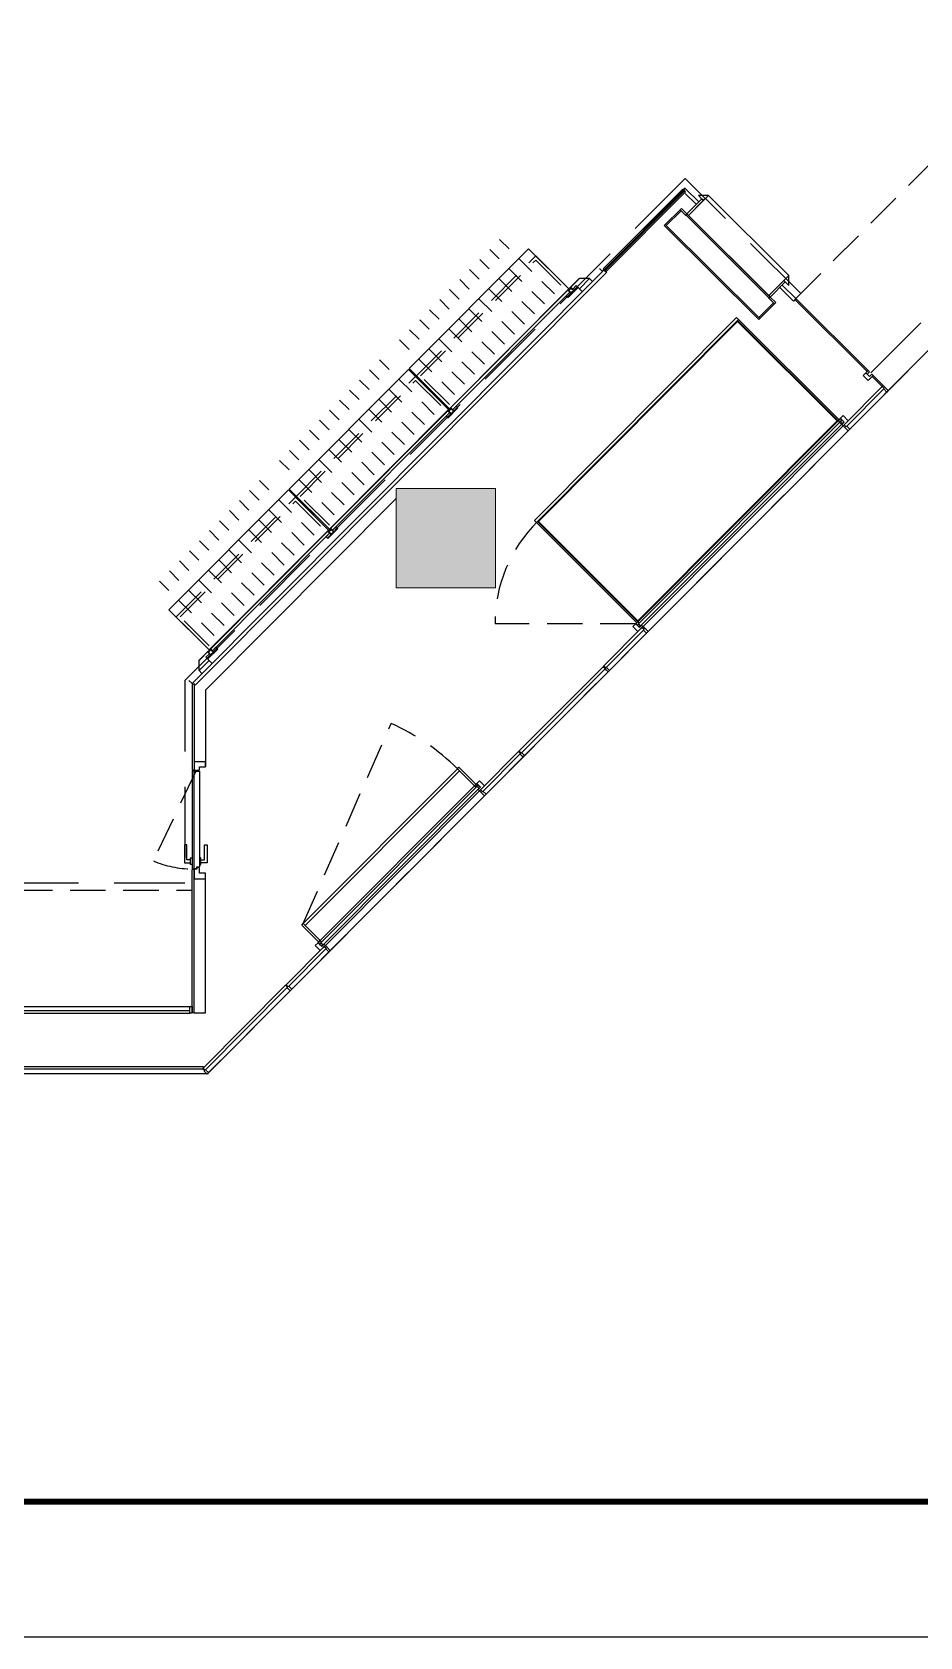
# Model space of a CAD drawing. Header units: millimetres. Extents: x 5896 to 6381, y 4295 to 4378.
# Drawn here: x 6193.33 to 6199.59, y 4349.11 to 4360.43 of the extents above; entities that cross this region are included whole.
import ezdxf

# ---------------------------------------------------------------- set-up
doc = ezdxf.new("R2010")
doc.units = ezdxf.units.MM
for name, pattern in [('NASCOSTA', [0.375, 0.25, -0.125]), ('NASCOSTA2', [0.1875, 0.125, -0.0625]), ('PHANTOM2', [1.25, 0.625, -0.125, 0.125, -0.125, 0.125, -0.125]), ('TRATTEGGIATA', [0.75, 0.5, -0.25])]:
    doc.linetypes.add(name, pattern=pattern)
for name, color, linetype in [('A-GLAZING', 2, 'Continuous'), ('ax-arredo piani', 2, 'Continuous'), ('ax-arredo piani rossi', 1, 'Continuous'), ('ax-arredo proiezioni', 1, 'NASCOSTA'), ('ax-arredo sez', 6, 'Continuous'), ('AX-proiez vestiti', 1, 'NASCOSTA2'), ('GA_X DIM', 8, 'Continuous'), ('Pareti02', 3, 'Continuous'), ('Piani', 6, 'Continuous'), ('piani-rossi', 1, 'Continuous'), ('proiezioni', 2, 'NASCOSTA'), ('sezioni 02', 3, 'Continuous'), ('Urban', 6, 'Continuous'), ('图框', 254, 'Continuous')]:
    doc.layers.add(name, color=color, linetype=linetype)
doc.layers.add('PROIEZ-FASCIONE', color=7, linetype='TRATTEGGIATA', true_color=0xb4b08e)
doc.layers.add('R-BORDER', color=7, linetype='PHANTOM2', true_color=0xdb0000, plot=False)
doc.layers.add('R-HATCH', color=7, linetype='Continuous', lineweight=9, true_color=0xbababa)
doc.layers.add('R-WALL', color=7, linetype='Continuous', lineweight=9, true_color=0xbababa)

# ---------------------------------------------------------------- blocks, each defined once
blk = doc.blocks.new('112')
at = {"layer": 'R-HATCH', "ltscale": 10000}
h = blk.add_hatch(color=253, dxfattribs=at)
h.dxf.hatch_style = 1
h.paths.add_polyline_path([(6103.731, 4414.014), (6104.431, 4414.014), (6104.431, 4414.714), (6103.731, 4414.714)])
h.paths.add_polyline_path([(6104.431, 4422.412), (6104.431, 4423.112), (6103.731, 4423.112), (6103.731, 4422.412)])
h.paths.add_polyline_path([(6095.331, 4422.414), (6095.331, 4423.114), (6096.031, 4423.114), (6096.031, 4422.414)])
h.paths.add_polyline_path([(6096.031, 4414.014), (6096.031, 4414.714), (6095.331, 4414.714), (6095.331, 4414.014)])
h.paths.add_polyline_path([(6096.031, 4405.613), (6096.031, 4406.313), (6095.331, 4406.313), (6095.331, 4405.613)])
h.paths.add_polyline_path([(6087.631, 4405.804), (6087.631, 4406.504), (6086.931, 4406.504), (6086.931, 4405.804)])
h.paths.add_polyline_path([(6086.931, 4414.714), (6087.631, 4414.714), (6087.631, 4414.014), (6086.931, 4414.014)])
at = {"layer": 'A-GLAZING', "color": 253, "linetype": 'TRATTEGGIATA'}
blk.add_line((6098.676, 4407.128), (6103.156, 4411.625), dxfattribs=at)
at = {"layer": 'A-GLAZING', "color": 253}
for p, q in [((6098.447, 4406.791), (6097.035, 4405.374)), ((6098.463, 4406.786), (6097.04, 4405.358)), ((6097.054, 4405.344), (6098.477, 4406.772)), ((6097.071, 4405.339), (6098.482, 4406.756)), ((6098.463, 4406.788), (6098.472, 4406.797)), ((6098.479, 4406.772), (6098.463, 4406.788)), ((6098.465, 4406.786), (6098.463, 4406.786)), ((6098.477, 4406.774), (6098.465, 4406.786)), ((6098.472, 4406.797), (6098.488, 4406.781)), ((6098.477, 4406.772), (6098.477, 4406.774)), ((6098.488, 4406.781), (6098.479, 4406.772)), ((6097.038, 4405.358), (6097.029, 4405.349)), ((6097.029, 4405.349), (6097.045, 4405.333)), ((6097.054, 4405.342), (6097.038, 4405.358)), ((6097.04, 4405.358), (6097.04, 4405.358)), ((6097.04, 4405.358), (6097.04, 4405.356)), ((6097.04, 4405.356), (6097.052, 4405.344)), ((6097.045, 4405.333), (6097.054, 4405.342)), ((6097.052, 4405.344), (6097.054, 4405.344)), ((6097.054, 4405.344), (6097.054, 4405.344)), ((6094.795, 4403.126), (6095.882, 4404.217)), ((6094.8, 4403.11), (6095.898, 4404.212)), ((6095.913, 4404.198), (6094.815, 4403.096)), ((6095.898, 4404.214), (6095.907, 4404.223)), ((6095.915, 4404.198), (6095.898, 4404.214)), ((6095.898, 4404.212), (6095.898, 4404.212)), ((6095.898, 4404.212), (6095.901, 4404.212)), ((6095.901, 4404.212), (6095.913, 4404.2)), ((6095.907, 4404.223), (6095.924, 4404.207)), ((6095.913, 4404.2), (6095.913, 4404.198)), ((6095.913, 4404.198), (6095.913, 4404.198)), ((6095.924, 4404.207), (6095.915, 4404.198)), ((6095.918, 4404.182), (6094.831, 4403.091)), ((6094.798, 4403.11), (6094.789, 4403.101)), ((6094.789, 4403.101), (6094.806, 4403.085)), ((6094.815, 4403.094), (6094.798, 4403.11)), ((6094.8, 4403.108), (6094.8, 4403.11)), ((6094.812, 4403.096), (6094.8, 4403.108)), ((6094.806, 4403.085), (6094.815, 4403.094)), ((6094.815, 4403.096), (6094.812, 4403.096))]:
    blk.add_line(p, q, dxfattribs=at)
at = {"layer": 'ax-arredo piani', "color": 253}
for p, q in [((6097.532, 4408.38), (6097.391, 4408.239)), ((6098.098, 4407.816), (6097.532, 4408.38)), ((6097.391, 4408.239), (6097.957, 4407.674)), ((6097.957, 4407.674), (6098.098, 4407.816)), ((6096.327, 4406.08), (6097.738, 4407.497)), ((6096.334, 4406.08), (6097.738, 4407.49)), ((6097.738, 4407.497), (6098.447, 4406.791)), ((6097.738, 4407.49), (6098.44, 4406.791)), ((6098.44, 4406.791), (6097.035, 4405.381)), ((6098.447, 4406.791), (6097.035, 4405.374)), ((6097.035, 4405.374), (6096.327, 4406.08)), ((6097.035, 4405.381), (6096.334, 4406.08)), ((6092.561, 4402.661), (6093.877, 4402.661))]:
    blk.add_line(p, q, dxfattribs=at)
at = {"layer": 'ax-arredo piani', "color": 253, "elevation": 0}
for points in [[(6096.263, 4408.003), (6095.422, 4407.159), (6095.706, 4406.876), (6096.547, 4407.721)], [(6095.417, 4407.153), (6094.575, 4406.308), (6094.859, 4406.026), (6095.7, 4406.871)], [(6094.57, 4406.303), (6093.728, 4405.458), (6094.012, 4405.176), (6094.853, 4406.02)]]:
    blk.add_lwpolyline(points, close=True, dxfattribs=at)
at = {"layer": 'ax-arredo piani rossi', "color": 253}
for p, q in [((6096.791, 4407.864), (6097.348, 4408.422)), ((6098.789, 4406.993), (6098.528, 4406.731)), ((6097.095, 4405.293), (6096.834, 4405.031))]:
    blk.add_line(p, q, dxfattribs=at)
at = {"layer": 'ax-arredo proiezioni', "color": 253, "elevation": 0}
for points in [[(6095.691, 4406.89), (6095.473, 4407.108), (6096.314, 4407.953), (6096.533, 4407.735)], [(6095.706, 4406.905), (6095.501, 4407.108), (6096.314, 4407.924), (6096.519, 4407.721)], [(6094.845, 4406.04), (6094.626, 4406.258), (6095.467, 4407.103), (6095.686, 4406.885)], [(6094.859, 4406.054), (6094.654, 4406.258), (6095.467, 4407.074), (6095.672, 4406.871)], [(6093.998, 4405.19), (6093.779, 4405.408), (6094.62, 4406.252), (6094.839, 4406.035)], [(6094.012, 4405.204), (6093.807, 4405.408), (6094.62, 4406.224), (6094.825, 4406.02)]]:
    blk.add_lwpolyline(points, dxfattribs=at)
at = {"layer": 'ax-arredo sez', "color": 253}
for p, q in [((6096.799, 4407.858), (6097.354, 4408.415)), ((6097.361, 4408.41), (6096.804, 4407.851)), ((6097.36, 4408.409), (6096.805, 4407.852)), ((6096.811, 4407.844), (6097.368, 4408.403)), ((6097.35, 4408.424), (6097.348, 4408.422)), ((6097.348, 4408.422), (6097.368, 4408.403)), ((6097.355, 4408.42), (6097.35, 4408.424)), ((6097.354, 4408.415), (6097.356, 4408.415)), ((6097.367, 4408.432), (6097.355, 4408.42)), ((6097.356, 4408.415), (6097.36, 4408.41)), ((6097.357, 4408.417), (6097.369, 4408.429)), ((6097.37, 4408.405), (6097.357, 4408.417)), ((6097.36, 4408.41), (6097.36, 4408.409)), ((6097.368, 4408.403), (6097.361, 4408.41)), ((6097.369, 4408.429), (6097.367, 4408.432)), ((6097.368, 4408.403), (6097.37, 4408.405)), ((6097.332, 4408.279), (6097.228, 4408.175)), ((6097.235, 4408.168), (6097.34, 4408.272)), ((6097.332, 4408.279), (6097.341, 4408.288)), ((6097.375, 4408.237), (6097.332, 4408.279)), ((6097.34, 4408.272), (6097.332, 4408.279)), ((6097.341, 4408.288), (6097.38, 4408.249)), ((6097.38, 4408.249), (6097.486, 4408.355)), ((6097.496, 4408.345), (6097.391, 4408.239)), ((6097.532, 4408.38), (6097.461, 4408.38)), ((6097.461, 4408.38), (6097.496, 4408.345)), ((6097.486, 4408.355), (6097.496, 4408.345)), ((6097.496, 4408.345), (6097.532, 4408.38)), ((6097.228, 4408.175), (6097.221, 4408.168)), ((6097.221, 4408.168), (6097.887, 4407.504)), ((6097.894, 4407.511), (6097.228, 4408.175)), ((6097.228, 4408.175), (6097.235, 4408.168)), ((6097.38, 4408.249), (6097.373, 4408.242)), ((6097.373, 4408.242), (6097.38, 4408.249)), ((6097.373, 4408.242), (6097.376, 4408.239)), ((6097.961, 4407.656), (6097.373, 4408.242)), ((6097.376, 4408.239), (6097.375, 4408.237)), ((6097.391, 4408.239), (6097.38, 4408.249)), ((6097.38, 4408.249), (6097.968, 4407.663)), ((6096.782, 4407.845), (6096.794, 4407.857)), ((6096.784, 4407.843), (6096.782, 4407.845)), ((6096.796, 4407.855), (6096.784, 4407.843)), ((6096.789, 4407.862), (6096.791, 4407.864)), ((6096.794, 4407.857), (6096.789, 4407.862)), ((6096.791, 4407.864), (6096.811, 4407.844)), ((6096.809, 4407.842), (6096.796, 4407.855)), ((6096.799, 4407.856), (6096.799, 4407.858)), ((6096.803, 4407.852), (6096.799, 4407.856)), ((6096.805, 4407.852), (6096.803, 4407.852)), ((6096.804, 4407.851), (6096.811, 4407.844)), ((6096.811, 4407.844), (6096.809, 4407.842)), ((6098.063, 4407.78), (6097.957, 4407.674)), ((6097.968, 4407.663), (6098.074, 4407.77)), ((6098.098, 4407.816), (6098.063, 4407.78)), ((6098.063, 4407.78), (6098.099, 4407.745)), ((6098.074, 4407.77), (6098.063, 4407.78)), ((6098.099, 4407.745), (6098.098, 4407.816)), ((6097.887, 4407.518), (6097.991, 4407.623)), ((6097.998, 4407.616), (6097.894, 4407.511)), ((6097.957, 4407.66), (6097.956, 4407.658)), ((6097.956, 4407.658), (6097.998, 4407.616)), ((6097.957, 4407.674), (6097.968, 4407.663)), ((6097.961, 4407.656), (6097.957, 4407.66)), ((6097.968, 4407.663), (6097.961, 4407.656)), ((6097.968, 4407.663), (6097.961, 4407.656)), ((6098.007, 4407.625), (6097.968, 4407.663)), ((6097.991, 4407.623), (6097.998, 4407.616)), ((6097.998, 4407.616), (6098.007, 4407.625)), ((6097.894, 4407.511), (6097.887, 4407.518)), ((6097.887, 4407.504), (6097.894, 4407.511)), ((6093.891, 4404.938), (6093.891, 4404.326)), ((6093.906, 4404.938), (6093.906, 4404.326)), ((6093.906, 4404.321), (6093.891, 4404.321)), ((6093.891, 4404.321), (6093.891, 4403.631)), ((6093.906, 4403.631), (6093.906, 4404.321)), ((6095.762, 4404.337), (6094.675, 4403.246)), ((6094.689, 4403.232), (6095.776, 4404.323)), ((6095.762, 4404.337), (6095.772, 4404.348)), ((6095.776, 4404.323), (6095.762, 4404.337)), ((6095.882, 4404.217), (6095.762, 4404.337)), ((6095.772, 4404.348), (6095.893, 4404.228)), ((6095.893, 4404.228), (6095.882, 4404.217)), ((6093.891, 4403.631), (6093.906, 4403.631)), ((6093.891, 4402.616), (6093.891, 4403.626)), ((6093.906, 4402.616), (6093.906, 4403.626)), ((6094.664, 4403.235), (6094.675, 4403.246)), ((6094.785, 4403.115), (6094.664, 4403.235)), ((6094.675, 4403.246), (6094.689, 4403.232)), ((6094.675, 4403.246), (6094.795, 4403.126)), ((6094.795, 4403.126), (6094.785, 4403.115)), ((6093.876, 4402.631), (6092.562, 4402.631)), ((6092.562, 4402.614), (6093.876, 4402.614)), ((6093.876, 4402.66), (6093.877, 4402.661)), ((6093.876, 4402.614), (6093.876, 4402.66)), ((6093.876, 4402.614), (6093.876, 4402.631)), ((6093.891, 4402.614), (6093.876, 4402.614)), ((6093.877, 4402.661), (6093.89, 4402.661)), ((6093.89, 4402.661), (6093.891, 4402.66)), ((6093.891, 4402.66), (6093.891, 4402.631)), ((6093.891, 4402.631), (6093.891, 4402.631)), ((6093.891, 4402.631), (6093.891, 4402.614))]:
    blk.add_line(p, q, dxfattribs=at)
at = {"layer": 'ax-arredo sez', "color": 253, "elevation": 0}
for points in [[(6096.548, 4407.719), (6095.707, 4406.875), (6095.706, 4406.875), (6096.548, 4407.72)], [(6096.54, 4407.663), (6096.611, 4407.733), (6096.613, 4407.731), (6096.542, 4407.66)], [(6096.543, 4407.709), (6096.565, 4407.73), (6096.586, 4407.709), (6096.565, 4407.687)], [(6096.548, 4407.709), (6096.565, 4407.726), (6096.582, 4407.709), (6096.565, 4407.692)], [(6096.622, 4407.793), (6096.554, 4407.725), (6096.553, 4407.726), (6096.621, 4407.794)], [(6096.575, 4407.719), (6096.6, 4407.744), (6096.611, 4407.733), (6096.586, 4407.709)], [(6096.54, 4407.663), (6096.565, 4407.687), (6096.554, 4407.698), (6096.529, 4407.673)], [(6095.702, 4406.869), (6094.86, 4406.025), (6094.86, 4406.025), (6095.701, 4406.87)], [(6095.693, 4406.812), (6095.718, 4406.837), (6095.707, 4406.848), (6095.683, 4406.823)], [(6095.693, 4406.812), (6095.764, 4406.883), (6095.766, 4406.881), (6095.695, 4406.81)], [(6095.697, 4406.858), (6095.718, 4406.88), (6095.739, 4406.858), (6095.718, 4406.837)], [(6095.701, 4406.858), (6095.718, 4406.875), (6095.735, 4406.858), (6095.718, 4406.841)], [(6095.728, 4406.869), (6095.753, 4406.894), (6095.764, 4406.883), (6095.739, 4406.858)], [(6094.855, 4406.019), (6094.013, 4405.174), (6094.013, 4405.175), (6094.854, 4406.02)], [(6094.846, 4405.962), (6094.917, 4406.033), (6094.919, 4406.031), (6094.848, 4405.96)], [(6094.85, 4406.008), (6094.871, 4406.03), (6094.892, 4406.008), (6094.871, 4405.987)], [(6094.854, 4406.008), (6094.871, 4406.025), (6094.888, 4406.008), (6094.871, 4405.991)], [(6094.881, 4406.019), (6094.906, 4406.044), (6094.917, 4406.033), (6094.892, 4406.008)], [(6094.846, 4405.962), (6094.871, 4405.987), (6094.86, 4405.998), (6094.836, 4405.973)], [(6093.94, 4405.101), (6094.008, 4405.169), (6094.007, 4405.169), (6093.939, 4405.101)], [(6093.999, 4405.112), (6094.024, 4405.137), (6094.013, 4405.148), (6093.989, 4405.123)], [(6093.999, 4405.112), (6094.07, 4405.183), (6094.072, 4405.181), (6094.001, 4405.11)], [(6094.003, 4405.158), (6094.024, 4405.179), (6094.045, 4405.158), (6094.024, 4405.137)], [(6094.007, 4405.158), (6094.024, 4405.175), (6094.041, 4405.158), (6094.024, 4405.141)], [(6094.035, 4405.169), (6094.059, 4405.194), (6094.07, 4405.183), (6094.045, 4405.158)]]:
    blk.add_lwpolyline(points, close=True, dxfattribs=at)
for points in [[(6096.543, 4407.709), (6096.554, 4407.698), (6095.728, 4406.869), (6095.718, 4406.88), (6095.71, 4406.872), (6095.707, 4406.875), (6096.548, 4407.719), (6096.551, 4407.716), (6096.543, 4407.709)], [(6096.693, 4407.793), (6096.622, 4407.793), (6096.554, 4407.725), (6096.557, 4407.722), (6096.565, 4407.73), (6096.575, 4407.719), (6096.6, 4407.744), (6096.622, 4407.722), (6096.693, 4407.793), (6096.693, 4407.793)], [(6095.697, 4406.858), (6095.707, 4406.848), (6094.881, 4406.019), (6094.871, 4406.03), (6094.863, 4406.022), (6094.86, 4406.025), (6095.702, 4406.869), (6095.704, 4406.866), (6095.697, 4406.858)], [(6094.85, 4406.008), (6094.86, 4405.998), (6094.035, 4405.169), (6094.024, 4405.179), (6094.016, 4405.172), (6094.013, 4405.174), (6094.855, 4406.019), (6094.857, 4406.016), (6094.85, 4406.008)], [(6093.94, 4405.03), (6093.94, 4405.101), (6094.008, 4405.169), (6094.011, 4405.166), (6094.003, 4405.158), (6094.013, 4405.148), (6093.989, 4405.123), (6094.011, 4405.101), (6093.94, 4405.03), (6093.94, 4405.03)]]:
    blk.add_lwpolyline(points, dxfattribs=at)
at = {"layer": 'AX-proiez vestiti', "color": 253}
for p, q in [((6096.446, 4407.685), (6096.06, 4408.07)), ((6096.376, 4407.615), (6095.99, 4407.999)), ((6096.235, 4407.473), (6095.848, 4407.857)), ((6096.305, 4407.544), (6095.919, 4407.928)), ((6096.093, 4407.331), (6095.707, 4407.716)), ((6096.164, 4407.402), (6095.778, 4407.787)), ((6096.023, 4407.26), (6095.637, 4407.645)), ((6095.882, 4407.119), (6095.496, 4407.503)), ((6095.952, 4407.189), (6095.566, 4407.574)), ((6095.811, 4407.048), (6095.425, 4407.432)), ((6095.741, 4406.977), (6095.354, 4407.362)), ((6095.529, 4406.764), (6095.143, 4407.149)), ((6095.599, 4406.835), (6095.213, 4407.22)), ((6095.458, 4406.694), (6095.072, 4407.078)), ((6095.317, 4406.552), (6094.931, 4406.936)), ((6095.388, 4406.623), (6095.002, 4407.007)), ((6095.247, 4406.481), (6094.86, 4406.866)), ((6095.105, 4406.339), (6094.719, 4406.724)), ((6095.176, 4406.41), (6094.79, 4406.795)), ((6094.964, 4406.198), (6094.578, 4406.582)), ((6095.035, 4406.268), (6094.649, 4406.653)), ((6094.894, 4406.127), (6094.508, 4406.511)), ((6094.752, 4405.985), (6094.366, 4406.37)), ((6094.682, 4405.914), (6094.296, 4406.299)), ((6094.541, 4405.773), (6094.155, 4406.157)), ((6094.611, 4405.843), (6094.225, 4406.228)), ((6094.4, 4405.631), (6094.013, 4406.016)), ((6094.47, 4405.702), (6094.084, 4406.086)), ((6094.329, 4405.56), (6093.943, 4405.945)), ((6094.188, 4405.418), (6093.802, 4405.803)), ((6094.258, 4405.489), (6093.872, 4405.874)), ((6094.117, 4405.347), (6093.731, 4405.732)), ((6094.047, 4405.277), (6093.661, 4405.661))]:
    blk.add_line(p, q, dxfattribs=at)
at = {"layer": 'DEFPOINTS', "color": 253}
for p, q in [((6096.763, 4407.864), (6096.784, 4407.843)), ((6096.622, 4407.722), (6096.643, 4407.701)), ((6096.693, 4407.793), (6096.714, 4407.772)), ((6093.94, 4405.03), (6093.961, 4405.009)), ((6094.011, 4405.101), (6094.032, 4405.08)), ((6093.869, 4404.959), (6093.891, 4404.938))]:
    blk.add_line(p, q, dxfattribs=at)
at = {"layer": 'Pareti02', "color": 253}
for p, q in [((6097.465, 4408.334), (6097.369, 4408.429)), ((6097.447, 4408.316), (6097.369, 4408.394)), ((6096.796, 4407.855), (6093.891, 4404.938)), ((6096.814, 4407.837), (6093.916, 4404.928)), ((6096.796, 4407.855), (6096.814, 4407.837)), ((6098.035, 4407.731), (6098.131, 4407.635)), ((6098.053, 4407.748), (6098.148, 4407.653)), ((6098.148, 4407.653), (6098.131, 4407.635)), ((6097.738, 4407.497), (6098.517, 4406.721)), ((6095.331, 4406.242), (6093.986, 4404.892)), ((6096.792, 4405.059), (6096.795, 4405.063)), ((6096.806, 4405.045), (6096.792, 4405.059)), ((6096.795, 4405.063), (6096.809, 4405.049)), ((6096.802, 4405.042), (6096.806, 4405.045)), ((6096.802, 4405.042), (6096.824, 4405.02)), ((6096.824, 4405.02), (6096.802, 4405.042)), ((6096.809, 4405.049), (6096.813, 4405.052)), ((6096.813, 4405.052), (6096.834, 4405.031)), ((6096.834, 4405.031), (6096.824, 4405.02)), ((6093.891, 4404.938), (6093.916, 4404.928)), ((6093.986, 4404.892), (6093.986, 4404.406)), ((6093.986, 4404.508), (6093.986, 4404.351)), ((6096.196, 4404.462), (6096.193, 4404.458)), ((6096.193, 4404.458), (6096.207, 4404.444)), ((6096.211, 4404.448), (6096.196, 4404.462)), ((6096.207, 4404.444), (6096.204, 4404.44)), ((6096.204, 4404.44), (6096.225, 4404.419)), ((6096.214, 4404.451), (6096.211, 4404.448)), ((6096.235, 4404.43), (6096.214, 4404.451)), ((6096.225, 4404.419), (6096.235, 4404.43)), ((6093.906, 4404.326), (6093.891, 4404.326)), ((6094.675, 4403.246), (6095.762, 4404.337)), ((6093.906, 4403.626), (6093.891, 4403.626)), ((6093.986, 4402.616), (6093.986, 4403.601)), ((6093.986, 4403.113), (6093.986, 4403.601)), ((6094.551, 4402.81), (6094.555, 4402.814)), ((6094.565, 4402.796), (6094.551, 4402.81)), ((6094.555, 4402.814), (6094.569, 4402.8)), ((6094.562, 4402.793), (6094.565, 4402.796)), ((6094.583, 4402.771), (6094.562, 4402.793)), ((6094.569, 4402.8), (6094.573, 4402.803)), ((6094.573, 4402.803), (6094.594, 4402.782)), ((6094.594, 4402.782), (6094.583, 4402.771)), ((6093.906, 4402.616), (6093.891, 4402.616)), ((6093.906, 4402.616), (6093.986, 4402.616)), ((6093.965, 4402.222), (6093.969, 4402.226)), ((6093.98, 4402.208), (6093.965, 4402.222)), ((6093.969, 4402.226), (6093.983, 4402.212)), ((6093.976, 4402.205), (6093.98, 4402.208)), ((6093.997, 4402.183), (6093.976, 4402.205)), ((6093.983, 4402.212), (6093.987, 4402.215)), ((6093.987, 4402.215), (6094.008, 4402.194)), ((6094.008, 4402.194), (6093.997, 4402.183))]:
    blk.add_line(p, q, dxfattribs=at)
at = {"layer": 'Piani', "color": 253}
blk.add_line((6098.098, 4407.816), (6097.532, 4408.38), dxfattribs=at)
at = {"layer": 'piani-rossi', "color": 253}
for p, q in [((6093.855, 4403.8), (6093.837, 4403.8)), ((6093.837, 4403.8), (6093.837, 4403.673)), ((6093.855, 4403.695), (6093.855, 4403.8)), ((6093.979, 4403.695), (6093.979, 4403.8)), ((6093.979, 4403.8), (6093.997, 4403.8)), ((6093.997, 4403.8), (6093.997, 4403.673)), ((6093.837, 4403.673), (6093.881, 4403.673)), ((6093.881, 4403.695), (6093.855, 4403.695)), ((6093.881, 4403.661), (6093.881, 4403.708)), ((6093.881, 4403.708), (6093.891, 4403.708)), ((6093.881, 4403.673), (6093.881, 4403.695)), ((6093.891, 4403.661), (6093.881, 4403.661)), ((6093.891, 4403.708), (6093.891, 4403.661)), ((6093.953, 4403.708), (6093.943, 4403.708)), ((6093.943, 4403.708), (6093.943, 4403.661)), ((6093.943, 4403.661), (6093.953, 4403.661)), ((6093.953, 4403.661), (6093.953, 4403.708)), ((6093.953, 4403.673), (6093.953, 4403.695)), ((6093.953, 4403.695), (6093.979, 4403.695)), ((6093.997, 4403.673), (6093.953, 4403.673))]:
    blk.add_line(p, q, dxfattribs=at)
at = {"layer": 'PROIEZ-FASCIONE', "color": 253}
for p, q in [((6097.369, 4408.5), (6093.841, 4404.959)), ((6098.184, 4407.689), (6097.369, 4408.5)), ((6098.184, 4407.689), (6098.148, 4407.653)), ((6093.841, 4404.959), (6093.841, 4403.531)), ((6093.841, 4403.531), (6087.831, 4403.531))]:
    blk.add_line(p, q, dxfattribs=at)
at = {"layer": 'proiezioni', "color": 253}
for p, q in [((6094.008, 4402.194), (6108.084, 4416.324)), ((6098.148, 4407.653), (6102.629, 4412.151)), ((6097.019, 4405.359), (6096.028, 4405.359)), ((6094.675, 4403.246), (6095.295, 4404.656)), ((6093.917, 4404.321), (6093.618, 4403.687)), ((6087.781, 4403.481), (6093.891, 4403.481))]:
    blk.add_line(p, q, dxfattribs=at)
for centre, radius, start, end in [((6097.028, 4405.367), 1, 134.536, 180.4929), ((6094.675, 4403.246), 1.54, 45.109, 66.2595), ((6093.891, 4404.321), 0.69, 246.6992, 270)]:
    blk.add_arc(centre, radius, start, end, dxfattribs=at)
at = {"layer": 'R-BORDER', "color": 253, "ltscale": 10000}
for p, q in [((6094.003, 4402.189), (6104.089, 4412.314)), ((6087.631, 4402.189), (6094.003, 4402.189))]:
    blk.add_line(p, q, dxfattribs=at)
at = {"layer": 'R-WALL', "color": 253, "ltscale": 10000}
for p, q in [((6096.031, 4406.313), (6095.331, 4406.313)), ((6095.331, 4406.313), (6095.331, 4405.613)), ((6096.031, 4405.613), (6096.031, 4406.313)), ((6095.331, 4405.613), (6096.031, 4405.613))]:
    blk.add_line(p, q, dxfattribs=at)
at = {"layer": 'sezioni 02', "color": 253}
for p, q in [((6098.141, 4407.646), (6098.148, 4407.653)), ((6098.651, 4407.138), (6098.141, 4407.646)), ((6098.148, 4407.653), (6098.668, 4407.136)), ((6097.745, 4407.504), (6097.738, 4407.497)), ((6097.738, 4407.497), (6098.447, 4406.791)), ((6098.454, 4406.798), (6097.745, 4407.504)), ((6098.642, 4407.13), (6098.658, 4407.145)), ((6098.658, 4407.145), (6098.668, 4407.136)), ((6098.489, 4406.763), (6098.757, 4407.032)), ((6098.623, 4407.11), (6098.642, 4407.13)), ((6098.658, 4407.075), (6098.623, 4407.11)), ((6098.652, 4407.12), (6098.642, 4407.13)), ((6098.642, 4407.13), (6098.668, 4407.104)), ((6098.668, 4407.136), (6098.652, 4407.12)), ((6098.694, 4407.11), (6098.658, 4407.075)), ((6098.668, 4407.104), (6098.684, 4407.119)), ((6098.684, 4407.119), (6098.764, 4407.039)), ((6098.684, 4407.119), (6098.694, 4407.11)), ((6098.757, 4407.032), (6098.686, 4407.103)), ((6098.764, 4407.039), (6098.757, 4407.032)), ((6098.757, 4407.032), (6098.764, 4407.039)), ((6098.771, 4407.018), (6098.757, 4407.032)), ((6098.757, 4407.032), (6098.771, 4407.018)), ((6098.764, 4407.039), (6098.765, 4407.039)), ((6098.765, 4407.039), (6098.8, 4407.004)), ((6098.771, 4407.018), (6098.503, 4406.749)), ((6098.768, 4407.015), (6098.771, 4407.018)), ((6098.789, 4406.993), (6098.768, 4407.015)), ((6098.8, 4407.004), (6098.789, 4406.993)), ((6098.462, 4406.807), (6098.447, 4406.791)), ((6098.482, 4406.827), (6098.462, 4406.807)), ((6098.462, 4406.807), (6098.488, 4406.781)), ((6098.472, 4406.797), (6098.462, 4406.807)), ((6098.517, 4406.791), (6098.482, 4406.827)), ((6098.447, 4406.791), (6098.454, 4406.798)), ((6098.447, 4406.791), (6098.456, 4406.782)), ((6098.456, 4406.782), (6098.472, 4406.797)), ((6098.488, 4406.781), (6098.473, 4406.765)), ((6098.473, 4406.765), (6098.482, 4406.756)), ((6098.482, 4406.756), (6098.517, 4406.791)), ((6098.489, 4406.763), (6098.482, 4406.756)), ((6098.482, 4406.756), (6098.517, 4406.721)), ((6098.503, 4406.749), (6098.489, 4406.763)), ((6098.503, 4406.749), (6098.489, 4406.763)), ((6098.507, 4406.752), (6098.503, 4406.749)), ((6098.528, 4406.731), (6098.507, 4406.752)), ((6098.517, 4406.721), (6098.528, 4406.731)), ((6096.32, 4406.073), (6096.327, 4406.08)), ((6097.028, 4405.367), (6096.32, 4406.073)), ((6096.327, 4406.08), (6097.035, 4405.374)), ((6097.063, 4405.332), (6096.795, 4405.063)), ((6097, 4405.339), (6097.019, 4405.359)), ((6097.035, 4405.304), (6097, 4405.339)), ((6097.019, 4405.359), (6097.035, 4405.374)), ((6097.029, 4405.349), (6097.019, 4405.359)), ((6097.019, 4405.359), (6097.045, 4405.333)), ((6097.035, 4405.374), (6097.028, 4405.367)), ((6097.045, 4405.365), (6097.029, 4405.349)), ((6097.035, 4405.374), (6097.045, 4405.365)), ((6097.071, 4405.339), (6097.035, 4405.304)), ((6097.045, 4405.333), (6097.061, 4405.349)), ((6097.061, 4405.349), (6097.071, 4405.339)), ((6097.063, 4405.332), (6097.071, 4405.339)), ((6097.078, 4405.318), (6097.063, 4405.332)), ((6097.078, 4405.318), (6097.063, 4405.332)), ((6097.071, 4405.339), (6097.106, 4405.304)), ((6096.809, 4405.049), (6097.078, 4405.318)), ((6097.074, 4405.314), (6097.078, 4405.318)), ((6097.095, 4405.293), (6097.074, 4405.314)), ((6097.106, 4405.304), (6097.095, 4405.293)), ((6096.795, 4405.063), (6096.789, 4405.056)), ((6096.789, 4405.056), (6096.789, 4405.055)), ((6096.789, 4405.055), (6096.824, 4405.02)), ((6096.809, 4405.049), (6096.795, 4405.063)), ((6096.795, 4405.063), (6096.809, 4405.049)), ((6096.813, 4405.052), (6096.809, 4405.049)), ((6096.834, 4405.031), (6096.813, 4405.052)), ((6096.824, 4405.02), (6096.834, 4405.031)), ((6095.925, 4404.189), (6096.193, 4404.458)), ((6096.207, 4404.444), (6095.939, 4404.175)), ((6096.193, 4404.458), (6096.207, 4404.444)), ((6093.906, 4404.386), (6093.906, 4404.326)), ((6093.986, 4404.386), (6093.906, 4404.386)), ((6093.906, 4404.326), (6093.943, 4404.329)), ((6093.906, 4403.631), (6093.906, 4404.321)), ((6093.906, 4404.321), (6093.943, 4404.321)), ((6093.943, 4404.329), (6093.943, 4404.351)), ((6093.943, 4404.351), (6093.986, 4404.351)), ((6093.943, 4404.321), (6093.943, 4403.646)), ((6093.986, 4404.351), (6093.986, 4404.386)), ((6095.898, 4404.233), (6095.882, 4404.217)), ((6095.882, 4404.217), (6095.892, 4404.208)), ((6095.892, 4404.208), (6095.907, 4404.223)), ((6095.918, 4404.253), (6095.898, 4404.233)), ((6095.907, 4404.223), (6095.898, 4404.233)), ((6095.898, 4404.233), (6095.924, 4404.207)), ((6095.924, 4404.207), (6095.908, 4404.191)), ((6095.953, 4404.217), (6095.918, 4404.253)), ((6095.918, 4404.182), (6095.953, 4404.217)), ((6095.908, 4404.191), (6095.918, 4404.182)), ((6095.925, 4404.189), (6095.918, 4404.182)), ((6095.918, 4404.182), (6095.953, 4404.147)), ((6095.939, 4404.175), (6095.925, 4404.189)), ((6095.939, 4404.175), (6095.925, 4404.189)), ((6095.942, 4404.178), (6095.939, 4404.175)), ((6095.964, 4404.157), (6095.942, 4404.178)), ((6095.953, 4404.147), (6095.964, 4404.157)), ((6093.923, 4403.634), (6093.906, 4403.631)), ((6093.943, 4403.646), (6093.923, 4403.643)), ((6093.923, 4403.643), (6093.923, 4403.634)), ((6093.943, 4403.641), (6093.925, 4403.638)), ((6093.925, 4403.638), (6093.925, 4403.629)), ((6093.943, 4403.601), (6093.943, 4403.641)), ((6093.906, 4403.631), (6093.906, 4403.631)), ((6093.925, 4403.629), (6093.906, 4403.626)), ((6093.906, 4403.626), (6093.906, 4403.561)), ((6093.906, 4403.561), (6093.986, 4403.561)), ((6093.986, 4403.601), (6093.943, 4403.601)), ((6093.986, 4403.561), (6093.986, 4403.601)), ((6094.823, 4403.083), (6094.555, 4402.814)), ((6094.569, 4402.8), (6094.837, 4403.069)), ((6094.76, 4403.091), (6094.78, 4403.11)), ((6094.795, 4403.055), (6094.76, 4403.091)), ((6094.78, 4403.11), (6094.795, 4403.126)), ((6094.78, 4403.11), (6094.806, 4403.085)), ((6094.789, 4403.101), (6094.78, 4403.11)), ((6094.805, 4403.117), (6094.789, 4403.101)), ((6094.795, 4403.126), (6094.805, 4403.117)), ((6094.831, 4403.091), (6094.795, 4403.055)), ((6094.806, 4403.085), (6094.821, 4403.1)), ((6094.821, 4403.1), (6094.831, 4403.091)), ((6094.837, 4403.069), (6094.823, 4403.083)), ((6094.824, 4403.084), (6094.831, 4403.091)), ((6094.838, 4403.07), (6094.824, 4403.084)), ((6094.831, 4403.091), (6094.866, 4403.056)), ((6094.834, 4403.066), (6094.838, 4403.07)), ((6094.856, 4403.045), (6094.834, 4403.066)), ((6094.866, 4403.056), (6094.856, 4403.045)), ((6094.555, 4402.814), (6094.569, 4402.8))]:
    blk.add_line(p, q, dxfattribs=at)
at = {"layer": 'Urban', "color": 253}
for p, q in [((6097.731, 4407.518), (6096.305, 4406.087)), ((6096.32, 4406.073), (6097.745, 4407.504)), ((6097.745, 4407.504), (6097.731, 4407.518)), ((6096.305, 4406.087), (6096.32, 4406.073)), ((6096.196, 4404.462), (6096.792, 4405.059)), ((6096.806, 4405.045), (6096.211, 4404.448)), ((6096.792, 4405.059), (6096.806, 4405.045)), ((6096.211, 4404.448), (6096.196, 4404.462)), ((6094.551, 4402.81), (6093.969, 4402.226)), ((6093.983, 4402.212), (6094.565, 4402.796)), ((6094.565, 4402.796), (6094.551, 4402.81)), ((6087.751, 4402.238), (6093.969, 4402.238)), ((6093.969, 4402.219), (6087.751, 4402.219)), ((6093.969, 4402.238), (6093.969, 4402.219)), ((6093.969, 4402.226), (6093.983, 4402.212))]:
    blk.add_line(p, q, dxfattribs=at)
blk = doc.blocks.new('tukuang')
at = {"layer": '图框'}
blk.add_lwpolyline([(0, 0), (4200, 0), (4200, 2969.7), (0, 2969.7)], close=True, dxfattribs=at)
at = {"layer": '图框', "const_width": 4.24}
blk.add_lwpolyline([(212.1, 2870.7), (4101, 2870.7), (4101, 99), (212.1, 99)], close=True, dxfattribs=at)

msp = doc.modelspace()

# ---------------------------------------------------------------- block references
msp.add_blockref('112', (100.566, -49.103))
at = {"layer": 'GA_X DIM', "xscale": 0.009635294117647079, "yscale": 0.009635294117647079, "zscale": 0.009635294117647079}
msp.add_blockref('tukuang', (6178.831, 4349.112), dxfattribs=at)

doc.saveas('drawing.dxf')
